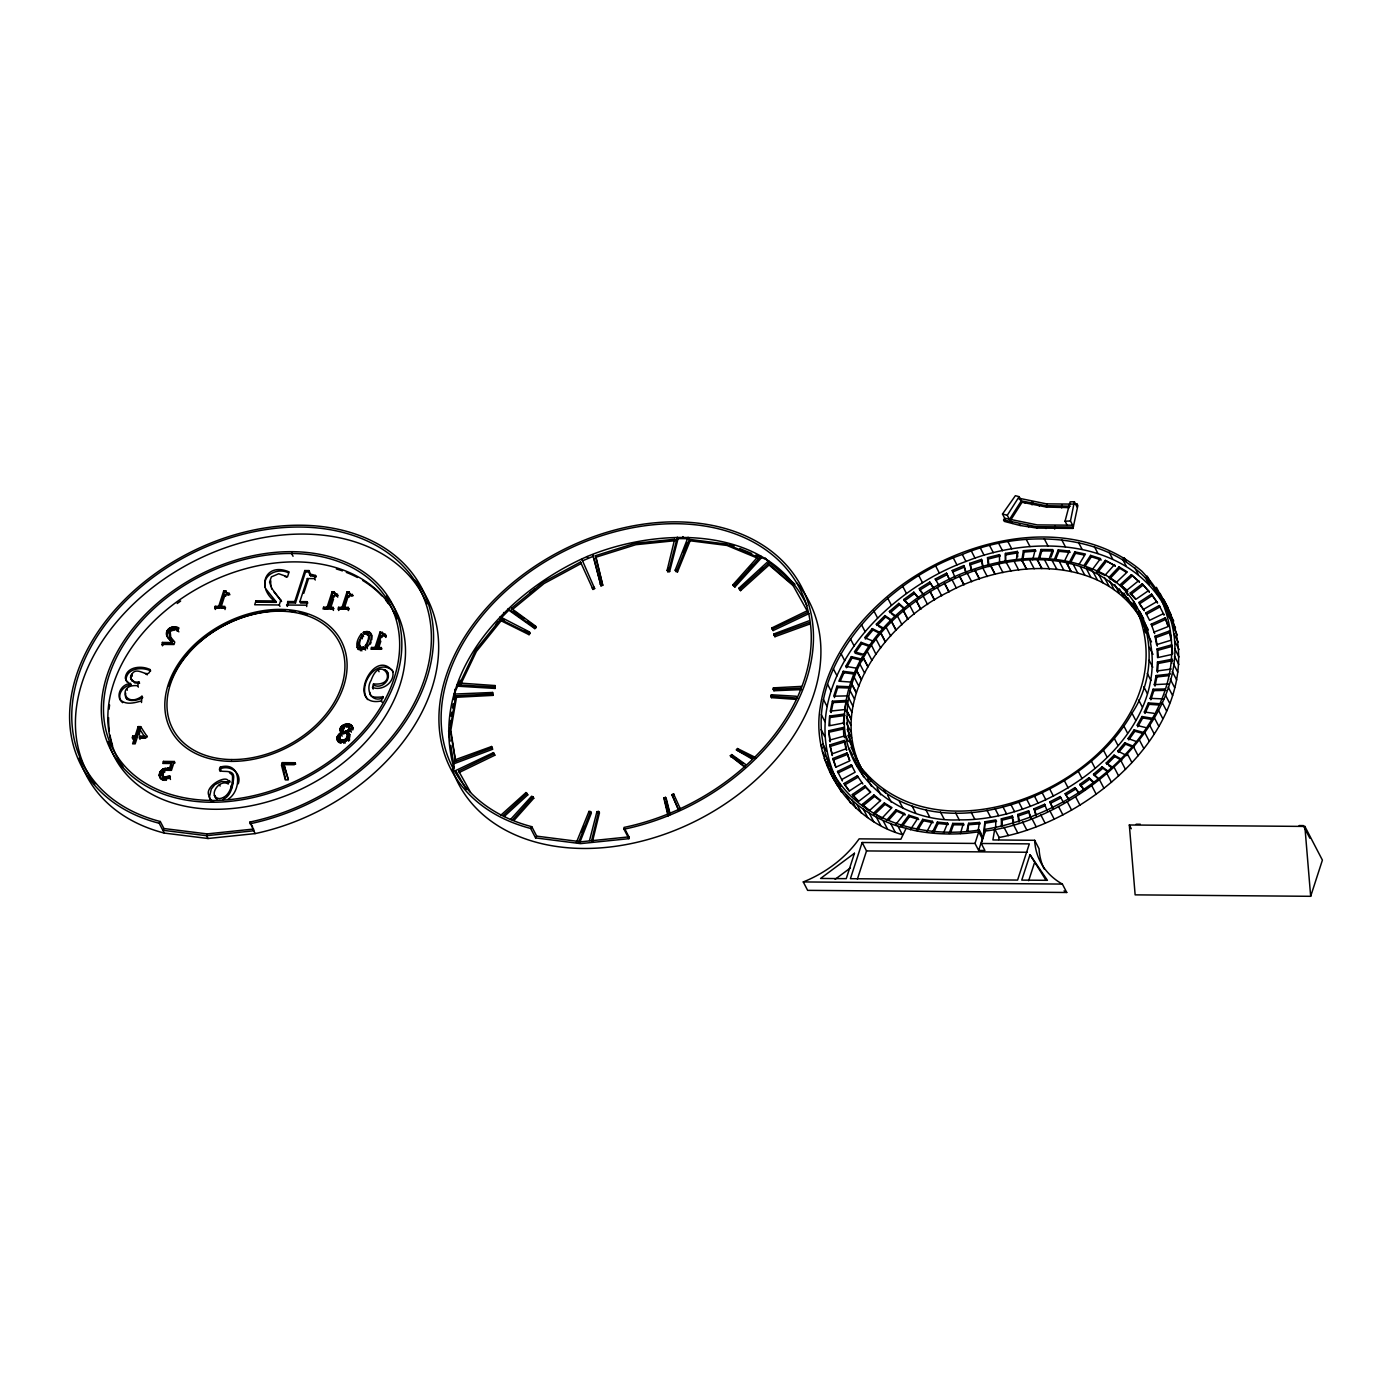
<?xml version="1.0" encoding="UTF-8"?>
<svg xmlns="http://www.w3.org/2000/svg" width="1392" height="1392" viewBox="0 0 1392 1392"><rect width="100%" height="100%" fill="white"/><g stroke="black" fill="none" stroke-linecap="round" stroke-linejoin="round"><path stroke-width="1.5" d="M79.257 757.944A192.009 138.817 -27.5 0 0 164.308 833.077L208.034 838.506L255.067 833.599L249.968 822.028A189.73 137.164 -27.5 0 0 421.08 591.774A189.73 137.164 -27.5 0 0 137.216 590.156A189.73 137.164 -27.5 0 0 160.289 821.506L163.943 828.536L207.147 833.895L253.622 829.04L253.605 830.798L206.555 835.705L162.847 830.276L163.943 828.536M159.21 775.431L160.08 771.707L162.881 768.993L168.676 767.984L170.329 769.463C165.039 767.862 157.696 773.012 160.619 778.685L159.21 775.431C160.063 780.199 166.414 779.242 169.754 778.076C172.939 772.282 162.307 780.721 161.942 774.752L164.882 770.298L171.442 770.35L174.313 761.494L163.421 761.389L162.76 763.425L171.077 763.495L171.808 764.887L170.329 769.463M864.606 773.726C772.351 625.321 1071.179 467.764 1143.876 624.904M858.812 763.46L863.197 771.881C824.325 701.725 886.06 622.154 948.822 591.809C1008.748 559.323 1103.978 553.946 1142.258 621.093M623.981 829.214L624.016 827.422A195.263 141.166 -27.5 0 0 800.835 590.713A195.263 141.166 -27.5 0 0 508.915 588.311A195.263 141.166 -27.5 0 0 531.779 826.674L536.703 836.14L581.125 841.777L628.94 836.888L628.906 838.68L580.516 843.622L535.572 837.914L530.648 828.449A197.594 142.854 -27.5 0 1 507.523 587.233A197.594 142.854 -27.5 0 1 802.923 589.669A197.594 142.854 -27.5 0 1 623.981 829.214L628.906 838.68M840.751 786.202C779.102 692.798 874.663 584.57 962.307 554.451C1034.082 523.949 1141.423 534.876 1170.063 618.605M835.548 777.606C793.875 684.481 883.555 591.2 965.961 561.463C1032.342 534.772 1126.928 538.112 1165.365 607.504M853.661 759.371C919.312 862.1 1082.924 801.809 1131.992 713.174C1164.043 665.759 1150.94 591.409 1094.269 569.763C1051.169 551.128 1001.44 557.113 959.036 574.705C899.684 600.056 843.239 655.18 844.283 723.718C846.667 781.747 903.495 822.898 959.21 819.836C1059.712 821.872 1193.692 720.203 1139.961 611.714M985.292 831.024C1094.791 818.6 1241.473 677.33 1141.858 571.225C1073.389 513.213 968.797 536.512 901.703 585.092C861.77 614.551 827.422 656.972 820.219 707.327C810.91 762.433 848.929 819.627 902.381 834.661L897.997 826.239C869.617 817.104 843.656 798.451 829.823 771.568M998.656 839.567L999.108 837.479C1099.541 819.035 1221.428 708.737 1163.799 599.517M995.593 827.788L995.872 819.923L984.927 821.75L983.5 833.704M1005.198 561.254L1005.459 553.39L1017.413 551.406L1017.674 556.783M1005.929 562.646L1005.459 553.39M226.287 592.766L229.123 593.288L229.854 594.697L227.018 594.158L225.8 590.852L223.747 590.834L218.718 606.338L219.449 607.747L215.917 607.712L215.186 606.32L218.718 606.338M225.8 590.852L227.018 594.158M294.756 601.57L287.709 601.518L288.44 602.91L295.487 602.98L294.756 601.57L304.796 570.546L308.937 570.581L310.607 575.818L316.297 576.862L315.566 575.47L309.215 573.782M308.937 570.581L309.946 575.192M338.256 595.585L335.402 595.063L334.202 591.739L332.131 591.722L327.103 607.225L327.833 608.635L324.319 608.6L323.588 607.208L327.103 607.225M334.202 591.739L335.402 595.063M349.114 591.861L349.984 594.871L353.168 595.706L349.253 593.462L349.114 591.861L347.06 591.844L342.032 607.364L342.763 608.756L339.23 608.739L338.5 607.33L342.032 607.364M385.445 634.421L385.671 637.397L385.445 634.421L380.068 631.968L375.04 647.471L375.77 648.881L372.256 648.846L371.525 647.454L375.04 647.471M382.139 631.985L383.009 634.978L386.176 635.831M843.43 723.04L844.144 714.079L829.667 716.062L828.901 725.858L843.43 723.04L844.161 724.432M829.789 725.302L829.667 716.062M1157.483 662.07L1158.214 663.479L1172.743 660.661L1172.012 659.251L1157.483 662.07L1156.769 671.031L1171.246 669.047M1157.5 672.44L1158.214 663.479M1171.699 663.166L1172.012 659.251M349.148 726.415L350.21 729.704L348.487 731.705L347.756 730.295L349.479 728.294L349.148 726.415C344.694 723.388 339.996 730.034 344.346 733.253L346.869 732.418L349.827 734.68L346.138 731.026L343.615 731.861M238.276 783.8C242.017 773.152 230.794 765.235 221.137 768.436L220.18 771.377M1016.473 559.375L1017.413 551.406M984.457 833.112L984.927 821.75M126.028 679.574C126.811 668.021 142.332 666.629 150.649 670.909L149.918 669.517C141.601 665.237 126.08 666.611 125.297 678.182L126.898 681.906M351.41 725.336L352.942 728.207C350.819 718.22 332.74 728.173 343.424 733.88L346.121 733.01C351.097 736.542 345.338 744.389 340.553 740.788L339.578 736.994L341.51 734.698L340.048 733.253L336.69 737.812L339.056 742.528L337.003 739.674M340.553 740.788L339.578 736.994M359.414 644.757L360.163 647.141L363.799 647.106L365.574 650.012L364.53 648.515C356.596 650.673 359.745 638.563 362.842 635.239L361.415 633.76C358.075 637.936 354.803 644.67 358.37 649.629L357.831 644.026L362.146 635.17L361.415 633.76M365.33 645.749L366.688 647.315C372.308 642.965 374.013 627.548 363.277 632.455L364.373 633.917C371.925 631.637 367.679 642.721 365.33 645.749L367.418 648.724M368.48 634.526L369.263 638.945L366.061 647.158M341.858 732.418L342.589 733.828C336.203 728.486 349.027 721.769 352.663 727.442M213.533 801.531L211.741 800.504A13.85 10.022 -27.5 0 1 208.8 795.319C204.102 785.453 231.176 771.638 228.34 784.009C219.17 778.232 207.182 796.833 219.344 798.625C229.802 797.546 233.247 783.887 232.429 775.17M222.842 799.617C230.794 796.276 232.899 786.236 233.578 778.546C235.544 765.844 214.803 776.04 220.406 767.027C241.93 761.024 241.912 790.9 227.94 799.339M169.337 776.075L170.068 777.484L168.641 777.937L163.49 777.832L162.986 771.638M978.176 830.432L979.481 822.428L968.675 823.298L966.709 831.355M1021.763 560.68L1023.381 550.658L1035.196 549.718L1035.926 551.11L1024.112 552.067L1023.381 550.658M1023.137 558.07L1024.112 552.067M371.751 639.815L372.064 636.405L370.481 632.821M173.687 641.416C164.012 636.509 172.451 623.007 178.872 631.846M170.781 637.362L170.068 630.472M270.761 580.795L270.692 586.189M806.942 605.572C768.697 524.471 658.677 526.559 587.111 556.539C508.028 591.165 428.231 673.658 453.583 766.766L454.331 768.193L450.817 745.277M449.668 724.606L450.382 720.447M451.095 716.288L451.808 712.147M452.522 707.989L453.235 703.83M453.949 699.671L455.462 690.85L460.474 680.34M455.776 695.826L450.086 728.938L455.584 761.32L450.834 730.382L456.524 697.27L455.776 695.826L492.368 693.929L493.116 695.374L456.524 697.27M492.368 693.929L492.611 692.468L453.914 694.086L454.662 695.513M493.116 695.374L492.611 692.468M801.879 689.579L773.935 690.745L773.186 689.318L773.43 687.857L801.409 686.395M773.935 690.745L773.43 687.857M177.985 630.437L178.942 628.001C172.625 623.807 162.22 630.854 168.067 637.954M177.584 628.679C172.678 626.87 165.77 630.663 167.353 636.457M339.822 739.378C343.476 742.736 350.21 736.42 346.121 733.01M833.112 702.577L831.094 712.53L830.363 711.121L832.381 701.185L846.614 700.454L847.345 701.846L833.112 702.577L832.381 701.185M845.501 710.947L844.77 709.555L846.614 700.454M1072.919 528.403L1072.658 525.202L1037.266 524.906L1004.693 518.242L1003.58 519.982L1004.311 521.391L1020.145 525.497L1037.092 528.09L1072.919 528.403L1073.389 526.611L1070.465 520.991L1074.363 501.729L1070.135 501.886L1065.054 521.182L1067.246 525.393M1073.389 526.611L1077.878 505.54L1077.147 504.13L1046.523 503.869L1018.874 498.214L1019.605 499.624M1156.143 675.555L1156.874 676.964L1155.029 686.065L1154.299 684.655L1156.143 675.555L1170.55 673.989M347.756 730.295L349.462 731.618L350.645 730.783L351.932 726.032M337.734 741.083L338.326 736.716L340.779 734.663L342.241 736.09M130.622 678.513L134.676 682.88L139.6 683.298L138.869 681.889C133.789 683.368 127.542 678.426 132.17 673.798C137.477 665.272 149.57 680.392 149.918 669.517M131.735 680.914L130.865 676.025M125.715 693.233C122.966 703.273 137.738 701.029 142.697 697.636L141.967 696.244C124.323 709.067 116.893 683.489 137.617 685.734L138.347 687.126M591.635 840.472L598.682 811.449L596.924 811.64L589.529 840.49M592.383 841.899L599.43 812.893L598.682 811.449M669.622 571.59L668.873 570.146L677.33 537.173L678.078 538.6L669.622 571.59L667.864 571.764L667.116 570.337L674.65 539.243L635.048 543.28L595.324 555.756L602.753 585.319L600.996 585.858L592.714 554.782L593.444 556.208L582.639 560.785L581.891 559.358L594.645 588.555L593.009 589.442L592.261 587.998L593.914 587.111L594.645 588.555M667.864 571.764L668.873 567.623M1032.742 559.793L1035.196 549.718M967.927 830.746L968.675 823.298M960.445 833.582L963.316 823.49L952.754 823.403L949.083 833.495M1038.171 559.601L1041.042 549.492L1052.578 549.596L1053.309 551.006L1051.099 557.061M1039.476 558.975L1041.773 550.901L1041.042 549.492M120.251 699.654C117.763 692.677 124.166 685.525 131.092 685.003L126.167 680.514M131.092 685.003L130.465 683.281M137.617 685.734L138.869 681.889M141.497 702.525L141.967 696.244M163.108 643.852L162.464 645.818L162.377 642.443L172.138 642.53L172.869 643.922L163.108 643.852L162.377 642.443M132.762 736.055L133.493 737.447L135.859 737.464L135.128 736.072L132.762 736.055L132.153 737.899L134.519 737.917L135.25 739.326L133.98 743.258M132.884 739.291L133.493 737.447M134.519 737.917L132.605 743.833L135.163 743.85L139.861 729.356L145.116 737.551L140.54 737.516L139.809 736.107L144.385 736.142L145.116 737.551M135.128 736.072L138.173 726.624L140.644 726.641L147.378 736.977M135.859 737.464L138.904 728.033L138.173 726.624M139.426 734.384L139.861 729.356M139.809 736.107L139.2 737.951L145.864 738.004L146.647 735.585M139.931 739.361L140.54 737.516M215.917 607.712L215.36 609.47L215.186 606.32M219.449 607.747L224.477 592.244L223.747 590.834M225.608 607.799L222.007 607.765L221.276 606.355L225.017 594.836L228.619 594.854L229.123 593.288M169.598 768.071L171.077 763.495M225.034 609.557L224.878 606.39L221.276 606.355M255.989 600.805L256.72 602.214L276.242 602.371L275.512 600.961L255.989 600.805L254.701 604.754L279.235 604.963L279.966 606.373M292.181 551.667L291.589 553.477L293.051 556.278M279.235 604.963L280.801 600.126L273.893 591.757M207.147 833.895L206.555 835.705L208.034 838.506M288.44 602.91L287.291 606.425L287.709 601.518M295.487 602.98L305.527 571.955L304.796 570.546M299.872 601.605L307.075 601.675L307.806 603.067L300.602 603.014L299.872 601.605L307.354 578.55L314.557 578.602L315.288 580.012M303.717 593.41L308.084 579.942L307.354 578.55M306.675 606.581L307.075 601.675M314.557 578.602L315.566 575.47M323.588 607.208L323.014 608.965L332.705 609.035L333.436 610.444M327.833 608.635L332.862 593.131L332.131 591.722M334.01 608.687L330.409 608.652L329.678 607.26L333.401 595.724L337.003 595.759L337.734 597.151M330.409 608.652L333.523 599.047M282.315 762.625L281.48 765.2L285.325 779.903L288.179 779.92L284.003 764.66L294.269 764.747L294.93 762.729L282.315 762.625L285.517 779.207M332.705 609.035L333.28 607.277L329.678 607.26M337.003 595.759L337.525 594.175L334.672 593.653M339.23 608.739L338.656 610.479L338.5 607.33M342.763 608.756L347.774 593.253L347.06 591.844M344.59 607.382L348.191 607.399L348.348 610.566L348.922 608.809L345.32 608.774L344.59 607.382L348.331 595.846L351.932 595.88L352.437 594.297M371.525 647.454L370.951 649.194L380.642 649.281L381.199 647.524L377.597 647.489L381.338 635.97L384.94 635.987M375.77 648.881L380.799 633.377L380.068 631.968M378.955 646.984L380.816 641.207M373.508 683.924L373.126 688.779L373.508 683.924C401 686.534 380.938 652.013 371.107 680.357C365.974 688.1 369.976 701.916 381.06 698.54C388.333 694.678 371.403 700.106 370.098 694.364M382.174 702.351L381.443 700.942L382.887 696.539M850.79 686.743L836.94 686.204L833.704 696.191L847.815 695.878M834.434 697.601L837.671 687.613L836.94 686.204M981.256 843.482L984.91 850.495L978.646 850.442L974.992 843.43L862.135 842.508L850.408 878.7L1017.587 880.075L1029.314 843.883L981.256 843.482L985.901 829.162C1087.117 812.858 1207.56 711.834 1161.728 600.474M857.402 879.065L866.52 850.93L862.135 842.508M1076.555 505.94L1077.147 504.13M974.992 843.43L979.342 830.015C925.001 838.645 859.16 822.707 831.894 770.594M978.646 850.442L982.996 837.027L979.342 830.015M1029.993 854.705L1021.763 880.109L1047.428 880.318L1029.993 854.705L1046.001 880.196M1028.671 880.701L1034.378 863.11M1153.098 689.231L1153.829 690.623L1150.853 699.776L1150.14 698.366L1153.098 689.231L1165.208 688.97M1310.672 896.309L1322.4 860.117L1304.861 826.43L1129.33 824.986L1135.141 894.865L1310.672 896.309L1304.861 826.43M1048.889 559.688L1052.578 549.596M950.545 832.886L953.485 824.812L952.754 823.403M370.359 644.113L371.142 641.99M734.941 586.972L734.193 585.545L760.867 556.156L761.615 557.6L734.941 586.972L732.801 584.953L757.631 557.078L726.172 544.028L689.388 539.365L690.136 540.792L677.539 571.834L675.92 571.642L675.172 570.198L688.083 537.26L688.831 538.687L678.078 538.6M683.507 552.259L687.3 542.567M578.48 842.595L590.626 811.588L589.007 811.379L576.41 842.421M579.977 842.09L591.374 813.015L590.626 811.588M677.539 571.834L676.79 570.407L689.388 539.365M581.873 832.207L584.24 826.396M943.48 833.199L947.569 823.124L937.373 822.08L932.379 832.346M1054.162 559.967L1058.251 549.91L1069.369 551.041L1070.1 552.45L1058.981 551.302L1058.251 549.91M1055.71 559.358L1058.981 551.302M338.326 741.136C343.111 744.25 352.698 739.135 349.096 733.271M982.404 838.854L978.75 831.842L966.779 833.321A187.85 135.807 -27.5 0 1 914.022 830.415L906.105 828.344L900.885 839.202L859.125 838.854A96.57 69.809 -27.5 0 1 803.271 881.936L807.638 890.358L1066.759 892.481L1062.374 884.077A96.57 69.809 -27.5 0 1 1034.656 840.298L992.914 839.95L994.723 829.058L999.108 837.479M854.688 672.841L843.274 671.292L838.854 681.21L850.582 682.045M840.472 680.636L844.004 672.701L843.274 671.292M1148.383 702.925L1149.113 704.335L1145.059 713.417L1144.328 712.008L1148.383 702.925L1160.11 703.76M500.389 619.336L501.12 620.78L476.395 651.473L460.648 684.499L459.917 683.072L475.646 650.047L500.389 619.336L528.299 633.238L529.047 634.682L530.143 633.325L529.395 631.898L500.111 616.795L504.513 620.119M494.386 687.022L456.941 684.777L457.69 686.204L495.134 688.448L495.082 685.56L459.917 683.072M495.134 688.448L495.082 685.56M796.294 699.41L771.464 697.653L770.716 696.226L771.412 694.765L796.381 696.261M771.464 697.653L771.412 694.765M1064.375 561.324L1069.369 551.041M933.945 832.051L938.104 823.49L937.373 822.08M362.303 638.806L362.181 636.214M927.002 831.529L932.396 821.315L922.687 819.331L916.51 829.388M1068.517 563.795L1074.815 551.876L1085.429 554.033L1079.252 564.091M1070.152 563.482L1075.546 553.268L1074.815 551.876M851.347 656.624L852.078 658.016L846.51 667.777L845.779 666.368L851.347 656.624L861.874 659.147M1153.272 718.429L1142.032 716.515L1136.951 725.441L1145.372 727.477M1137.682 726.85L1142.762 717.924L1142.032 716.515M917.241 830.798L923.418 820.741L922.687 819.331M164.308 833.077L159.193 823.264L160.289 821.506M530.648 828.449L531.779 826.674M535.572 837.914L536.703 836.14M1070.431 506.166L1045.827 505.679L1021.31 500.876L1009.461 519.494L1007.269 515.284L1019.118 496.666L1015.377 495.691L1002.501 514.031L1005.424 519.651M1010.192 520.886L1022.041 502.268L1019.118 496.666M910.333 829.736L917.972 818.113L908.837 815.207L900.363 826.552M1084.037 565.343L1090.58 555.373L1100.55 558.557L1092.076 569.902L1086.595 568.162M1084.768 566.735L1091.311 556.783L1090.58 555.373M870.887 645.888L861.039 642.338L854.392 651.804L864.71 654.675M861.039 642.338L861.77 643.73L855.123 653.213L861.317 654.936M1134.149 729.86L1134.88 731.252L1128.79 739.918L1128.059 738.526L1134.149 729.86L1144.45 732.731M902.312 826.343L909.568 816.599L908.837 815.207M895.561 824.725L904.452 813.52L896.013 809.726L886.339 820.567M1106.083 561.794L1097.209 572.982L1096.478 571.59L1105.352 560.384L1115.305 565.935L1105.352 560.384M495.587 624.782L498.214 621.493M500.859 618.222L508.846 610.201L534.824 628.627L536.233 627.461L535.485 626.035L511.334 608.356L543.367 582.082L580.499 562.02L581.247 563.464L544.098 583.509L512.082 609.783L511.334 608.356M528.299 633.238L529.395 631.898M751.784 758.866L736.403 749.888L737.499 748.531L756.117 757.805M881.31 633.116L872.262 628.61L864.623 637.693L874.211 641.555M865.354 639.085L872.993 630.002L872.262 628.61M1124.788 742.771L1125.519 744.181L1118.524 752.498L1117.793 751.088L1124.788 742.771L1134.376 746.651M512.308 820.045L532.997 796.816L531.605 796.241L510.551 819.436M514.431 819.94L533.745 798.26L532.997 796.816M733.549 586.397L741.814 577.106M748.722 569.363L752.863 564.717M1114.574 564.543L1104.917 575.383L1096.478 571.59M888.461 820.427L896.744 811.136L896.013 809.726M1108.937 577.489L1118.977 566.857L1127.346 571.921L1116.61 582.134L1108.937 577.489L1115.792 582.622M1109.668 578.898L1119.707 568.249L1118.977 566.857M884.894 615.577L885.625 616.969L877.064 625.582L876.334 624.173L884.894 615.577L891.419 619.927M1114.07 755.143L1114.801 756.552L1106.953 764.417L1106.222 763.007L1114.07 755.143L1121.082 759.005M873.567 813.189L884.32 802.958L891.976 807.604L881.936 818.252L873.567 813.189L874.298 814.581L885.051 804.367L884.32 802.958M740.561 590.643L739.831 589.216L768.314 563.569L769.063 564.995L740.561 590.643L738.769 588.311L768.662 560.889L769.411 562.333M759.962 570.981L763.112 568.093M503.434 815.12L527.029 793.475L525.967 792.57L500.65 815.364M504.165 816.547L527.777 794.902L527.029 793.475M1126.389 590.434L1120.229 584.675L1131.313 574.687L1139.474 582.03L1131.313 574.687M1120.96 586.067L1132.044 576.097M898.797 603.38L899.528 604.789L890.132 612.811L889.401 611.419L898.797 603.38L904.539 608.426M1098.549 779.346L1093.503 774.178L1102.116 766.818L1108.38 771.412M1094.234 775.57L1102.847 768.227L1107.545 771.673M530.004 592.853L534.876 588.851M508.846 610.201L508.097 608.774L534.076 627.183L535.485 626.035M744.859 767.288L730.313 755.752L731.722 754.586L745.573 764.417M731.061 757.178L732.47 756.03L731.722 754.586M862.187 804.472L873.898 794.989L880.701 800.435L869.617 810.422L862.187 804.472L868.852 810.631M1120.229 584.675L1127.015 590.121L1138.743 580.638M862.918 805.881L874.628 796.398L880.057 800.748M1135.315 599.065L1130.2 593.027L1142.206 583.805L1149.34 591.965L1142.206 583.805M1130.93 594.419L1142.936 585.214M835.113 879.309L850.373 867.964M908.506 604.876L903.686 599.534L913.813 592.174L918.703 597.847M904.417 600.944L914.544 593.584L913.813 592.174M1084.177 790.082L1079.774 784.427L1089.031 777.693L1094.495 782.948M1080.505 785.836L1089.762 779.102L1093.868 783.035M852.322 794.536L864.867 785.906L870.731 792.083L858.725 801.287L852.322 794.536L858.168 801.357M1148.609 590.573L1136.063 599.204L1130.2 593.027M853.052 795.946L865.598 787.315L869.983 791.944M862.17 782.635L849.381 790.969L844.074 783.487L857.315 775.796L862.901 784.044M1151.532 594.123L1138.743 602.475L1144.328 610.723L1139.474 603.867L1152.263 595.532L1151.532 594.123L1157.587 603.014L1152.263 595.532M933.754 588.311L929.769 582.065L919.033 588.677L923.627 594.541M929.769 582.065L930.5 583.474L919.764 590.086L923.209 594.471M1068.882 799.774L1065.158 793.684L1074.989 787.628L1079.583 793.492M1065.889 795.093L1075.72 789.038L1079.165 793.44M1143.598 609.313L1156.856 601.622M844.074 783.487L844.805 784.897L858.046 777.188L857.315 775.796M841.69 779.572L855.14 772.212L851.33 764.765L837.532 771.446L842.421 780.982M1145.773 612.898L1159.223 605.537L1159.954 606.929L1146.503 614.307L1145.773 612.898L1149.583 620.345L1163.381 613.663L1164.112 615.073L1159.223 605.537M678.757 810.527L671.884 794.675L673.537 793.788L674.267 795.215L672.632 796.102L678.652 809.97M371.786 635.17L369.158 633.116L364.008 633.847L363.277 632.455M947.239 574.565L935.998 580.36L935.267 578.95L946.508 573.156L949.518 579.629M1052.891 808.578L1049.846 801.827L1060.13 796.537L1063.801 802.94M1052.857 808.3L1050.577 803.236L1060.861 797.929L1060.13 796.537M493.429 752.637L494.821 755.247L459.377 772.421L458.629 770.994L494.073 753.803L493.429 752.637L455.689 770.524L466.268 789.473M808.978 613.594L773.117 630.576L771.725 627.983L807.169 610.792L807.917 612.219L792.309 584.135L768.314 563.569M808.23 612.149L772.369 629.149L771.725 627.983M1154.664 633.569L1151.219 624.208L1165.174 617.874L1168.271 626.243M1165.904 619.283L1151.95 625.6L1151.219 624.208M954.947 577.384L952.215 570.494L963.821 565.57L966.1 572.356M964.552 566.979L952.946 571.903L952.215 570.494M1036.066 815.956L1033.995 808.787L1044.609 804.28L1045.34 805.69L1034.726 810.179L1036.274 815.555M846.997 752.95L849.694 760.902L835.757 767.236L832.781 758.536L846.997 752.95L849.746 760.31M1153.933 632.159L1168.132 626.574L1165.174 617.874M832.781 758.536L833.512 759.928L847.728 754.342M809.657 624.068L774.944 636.701L774.196 635.274L773.987 633.899L808.996 620.815M491.602 746.512L491.811 747.887L452.922 762.416L453.67 763.843L492.542 749.314L492.333 747.939L491.602 746.512L454.836 759.893M774.196 635.274L808.926 622.642M831.616 754.064L845.918 748.844L844.318 740.457L829.876 744.894L832.346 755.456L829.876 744.894M1169.315 631.046L1171.037 640.216L1156.595 644.653L1155.012 636.266L1169.315 631.046L1170.046 632.455L1155.743 637.658L1157.326 646.045M971.442 570.65L969.685 563.36L981.534 559.375L983.083 566.422M969.685 563.36L970.415 564.752L982.265 560.785M1018.84 821.976L1017.761 814.459L1028.618 810.805L1029.349 812.215L1018.492 815.851L1019.292 821.506M595.324 555.756L596.072 557.183L635.796 544.707L675.398 540.67L674.65 539.243M600.248 584.431L602.005 583.892M668.09 815.99L663.793 797.894L665.55 797.355L666.298 798.782L670.318 814.598M666.298 798.782L664.541 799.339L663.793 797.894M830.606 746.303L845.048 741.866L846.649 750.253L845.918 748.844M829.319 740.213L843.813 736.177L843.378 727.459L828.832 730.696L830.05 741.623L828.832 730.696M1171.594 644.896L1172.081 654.414L1157.552 657.65L1157.1 648.933L1171.594 644.896L1172.708 653.909M1158.179 657.302L1157.831 650.325L1172.325 646.288M140.766 701.116C134.415 702.908 125.767 705.239 120.478 699.88M987.502 557.635L999.473 554.625L1000.204 556.034L988.233 559.045L987.502 557.635L988.25 565.256M1001.405 826.587L1001.353 818.792L1012.297 816.043L1013.028 817.452L1002.083 820.201L1002.118 826.048M130.361 683.611C121.191 683.803 114.596 696.505 122.67 702.682M829.562 732.088L844.109 728.869L844.283 732.349M1006.19 554.799L1018.144 552.798M985.658 823.159L996.602 821.332M381.443 700.942C344.851 708.354 374.17 644.774 393.257 672.058M830.398 717.472L844.874 715.471M830.363 711.121L844.77 709.555M1156.874 676.964L1169.228 675.607M667.116 570.337L668.873 570.146M599.43 812.893L597.673 813.067L596.924 811.64M969.406 824.69L980.212 823.838L979.481 822.428M357.065 647.28L361.154 649.472L364.843 648.62L363.799 647.106M1154.299 684.655L1168.532 683.924M773.186 689.318L801.131 688.153M1022.041 502.268L1046.558 507.088L1069.265 507.628M1065.054 521.182L1070.465 520.991M1003.58 519.982L1036.361 526.681L1072.188 526.994M1153.829 690.623L1165.939 690.362M1041.773 550.901L1053.309 551.006M305.527 571.955L309.668 571.99M224.477 592.244L226.531 592.261M332.862 593.131L334.933 593.149M347.774 593.253L349.844 593.27M286.561 605.015L305.944 605.189M214.629 608.06L224.303 608.147M337.943 609.087L347.617 609.157M380.799 633.377L382.87 633.395M161.733 644.426L174 644.513L174.783 642.112L171.32 637.919M138.904 728.033L141.375 728.051L140.644 726.641M283.046 764.017L295.661 764.121L294.93 762.729M1136.15 824.221L1140.326 824.255M1299.136 825.56L1303.33 825.595L1309.889 838.228M953.485 824.812L964.047 824.899L963.316 823.49M866.52 850.93L1027.174 852.252M803.271 881.936L1062.374 884.077M1150.14 698.366L1163.99 698.906M837.671 687.613L849.538 688.066M1149.113 704.335L1158.892 705.013M770.716 696.226L797.616 698.123M938.104 823.49L948.3 824.516L947.569 823.124M367.07 634.874L369.211 635.918M690.136 540.792L726.92 545.455L758.379 558.523M675.172 570.198L676.79 570.407M1144.328 712.008L1153.829 713.296M844.004 672.701L855.419 674.233M350.314 728.642L347.722 727.111L346.225 724.066M374.239 685.334C382.904 689.371 392.735 677.8 386.315 670.526M845.779 666.368L857.002 668.264M1142.762 717.924L1152.124 719.507M1075.546 553.268L1084.037 555.008M923.418 820.741L933.127 822.724L932.396 821.315M852.078 658.016L862.605 660.556M1002.501 514.031L1007.269 515.284M897.997 826.239L906.105 828.344M1134.88 731.252L1143.128 733.549M162.307 779.938L163.525 780.286L162.794 778.894M387.046 671.936L384.018 669.482M177.306 629.967L178.037 631.359L175.114 629.08M1091.311 556.783L1101.281 559.967M909.568 816.599L918.703 819.505M288.457 572.825C278.417 567.449 261.87 574.461 265.228 587.424M1128.059 738.526L1135.942 741.362M861.77 643.73L869.652 646.567M128.708 683.698L131.196 684.69M1125.519 744.181L1133.192 747.278M730.034 544.481L733.984 546.116M739.9 548.587L751.75 553.494M755.682 555.13L766.035 559.427L794.989 584.257M732.801 584.953L734.193 585.545M532.353 797.686L533.745 798.26M896.744 811.136L905.183 814.929L904.452 813.52M501.12 620.78L529.047 634.682M754.986 758.309L738.247 749.975L737.499 748.531M1117.793 751.088L1126.841 755.595M872.993 630.002L880.231 633.621M524.645 630.489L530.143 633.325M736.403 749.888L752.881 758.379M145.447 673.832L147.361 674.824M284.734 576.288L286.578 577.245M372.395 687.37C382.469 691.667 395.815 681.662 392.527 670.648M876.334 624.173L883.346 628.036M878.804 626.539L882.319 628.471M1114.801 756.552L1121.813 760.397M229.489 772.734L232.307 774.926M1119.707 568.249L1126.406 572.321M885.051 804.367L891.176 808.091M214.281 795.476L217.326 799.513M1106.222 763.007L1112.747 767.357M885.625 616.969L892.15 621.319M1108.589 765.513L1111.86 767.671M1137.89 612.671C1193.362 751.454 953.694 880.562 861.874 768.541M734.193 757.248L742.858 763.39M889.401 611.419L895.665 615.995M891.698 613.959L894.83 616.256M730.313 755.752L744.111 765.861M513.805 611.053L524.158 618.622M527.603 621.145L536.233 627.461M769.063 564.995L793.04 585.562M738.769 588.311L739.831 589.216M527.777 794.902L525.967 792.57M1093.503 774.178L1099.245 779.207M899.528 604.789L903.826 608.565M903.686 599.534L909.15 604.789M392.266 670.3C376.258 657.511 356.996 685.717 367.61 699.567M362.146 635.17L363.573 636.649L362.842 635.239M342.554 730.243L344.346 733.253M275.512 600.961L265.907 589.025M276.242 602.371C255.536 588.364 264.619 561.585 289.118 571.903L287.518 576.81L278.696 573.748L271.37 576.88L269.561 582.134L272.084 589.234M172.138 642.53L168.328 638.023M172.869 643.922L167.336 636.544M1079.774 784.427L1084.664 790.099M914.544 593.584L918.215 597.829M1133.366 603.536L1137.281 608.287L1133.627 601.274M1156.909 591.008L1159.501 594.175M844.805 784.897L849.05 790.882M271.353 587.842L281.532 601.535L280.801 600.126M1065.158 793.684L1069.16 799.93M930.5 583.474L933.493 588.155M1161.711 597.255L1168.184 607.921M1138.343 610.027L1143.615 618.727M834.295 780.129L832.155 775.135M935.267 578.95L938.956 585.371M772.456 629.41L773.117 630.576M494.16 754.064L494.821 755.247M458.629 770.994L470.531 792.326M1160.058 593.357L1164.443 601.779M1166.513 605.99L1170.898 614.411M1156.421 587.337L1160.806 595.759M1169.332 612.619L1173.717 621.041M1171.124 619.492L1175.509 627.914M1154.438 588.468L1158.092 595.48M1167.209 613.437L1169.941 618.692M1147.182 576.114L1149.931 581.299M1172.969 626.539L1177.354 634.961M1145.425 577.506L1149.061 584.518M1173.821 633.725L1178.206 642.147M1174.691 641.103L1179.076 649.525M1134.776 567.727L1138.43 574.757M1174.57 648.533L1178.954 656.954M1124.249 557.74L1126.006 561.115M1174.465 656.154L1178.85 664.576M1122.613 559.253L1126.267 566.266M1173.386 663.74L1177.771 672.162M1155.012 636.266L1155.743 637.658M1172.29 671.518L1176.675 679.94M1109.076 552.154L1112.73 559.166M1144.711 622.955L1148.365 629.967M1127.015 590.121L1127.746 591.513M1157.1 648.933L1157.831 650.325M1134.793 607.608L1139.178 616.03M1140.257 618.292L1143.772 625.043M1131.644 602.405L1136.116 610.966M1142.588 623.755L1145.268 628.975M1125.797 591.757L1127.624 595.271M1147.843 634.874L1151.497 641.886M1127.816 597.794L1132.201 606.199M1170.254 679.192L1174.639 687.613M1144.154 629.723L1145.912 633.082M1123.918 593.027L1128.407 601.588M1074.363 501.729L1077.286 507.332M1119.412 588.92L1123.796 597.342M1149.34 647.35L1152.994 654.379M1114.801 584.675L1119.325 593.218M1168.184 687.039L1172.569 695.461M1094.321 546.517L1097.975 553.529M1109.668 581.108L1114.035 589.529M1149.148 660.26L1152.802 667.273M1104.378 577.436L1108.919 585.945M1165.226 694.695L1169.611 703.117M1098.671 574.444L1103.056 582.865M1061.661 504.704L1062.392 506.096M1060.965 506.514L1061.696 507.906M1147.286 673.432L1150.94 680.462M1162.198 702.542L1166.583 710.964M1078.487 542.41L1082.141 549.422M1092.79 571.364L1097.348 579.855M1086.56 568.997L1090.945 577.419M1158.353 710.111L1162.738 718.533M1143.789 686.743L1147.426 693.755M1080.157 566.544L1084.733 575.035M1046.523 503.869L1047.254 505.279M1045.827 505.679L1046.558 507.088M1054.701 525.863L1055.432 527.255M1061.765 539.852L1065.419 546.882M1154.42 717.872L1158.805 726.293M1054.005 527.655L1054.736 529.064M1073.476 564.821L1077.86 573.243M1038.571 504.583L1039.302 505.975M1138.656 700.037L1142.31 707.066M1066.794 563.081L1071.179 571.503M1066.603 563.047L1070.987 571.468M1149.705 725.267L1154.09 733.688M1032.185 501.677L1032.916 503.086M1045.288 527.185L1046.018 528.595M1031.315 503.469L1032.046 504.878M1059.538 561.968L1063.923 570.389M1044.331 538.913L1047.985 545.925M1024.442 501.694L1025.173 503.086M1144.903 732.836L1149.287 741.257M1036.361 526.681L1037.092 528.09M1131.992 713.174L1135.646 720.203M1052.282 560.872L1056.876 569.311M1027.975 525.428L1028.705 526.82M1139.387 739.97L1143.772 748.391M1044.922 560.489L1049.307 568.893M1019.414 524.088L1020.145 525.497M1037.579 560.071L1041.964 568.493M1123.849 726.015L1127.503 733.027M1037.353 560.071L1041.738 568.493M1026.356 539.574L1030.01 546.586M1133.749 747.278L1138.134 755.699M1011.497 522.052L1012.228 523.444M1029.784 560.35L1034.169 568.771M1127.503 754.081L1131.887 762.503M1022.215 560.628L1026.6 569.05M1021.989 560.645L1026.374 569.067M1114.296 738.404L1117.95 745.433M1008.069 541.836L1011.723 548.848M1121.117 761.059L1125.502 769.48M1014.281 561.602L1018.666 570.024M998.864 543.75L1002.518 550.762M1114.192 767.444L1118.576 775.866M1006.346 562.594L1010.957 570.964M1103.473 750.218L1107.127 757.231M989.66 545.664L993.314 552.676M998.586 564.212L1002.971 572.634M1107.11 774.004L1111.495 782.426M1102.116 766.818L1102.847 768.227M1129.33 824.986L1131.278 828.727M990.826 565.813L995.21 574.235M990.599 565.865L994.984 574.287M980.49 548.344L984.144 555.356M1091.467 761.32L1095.121 768.349M1099.593 779.92L1103.978 788.324M982.874 568.145L987.259 576.566M971.338 551.023L974.992 558.053M1089.031 777.693L1089.762 779.102M1091.902 785.975L1096.287 794.397M975.131 570.389L979.516 578.811M974.905 570.476L979.289 578.898M1078.435 771.603L1082.089 778.615M962.307 554.451L965.961 561.463M967.301 573.365L971.686 581.786M1074.989 787.628L1075.72 789.038M953.276 557.861L956.93 564.891M1075.651 796.85L1080.035 805.272M959.697 576.236L964.082 584.657M959.471 576.323L963.856 584.744M1064.497 780.929L1068.151 787.942M952.058 579.82L956.443 588.224M1067.194 801.618L1071.579 810.04M935.72 566.092L939.374 573.121M944.646 583.283L949.031 591.704M944.437 583.387L948.822 591.809M1049.829 789.212L1053.483 796.224M1058.529 806.507L1062.914 814.929M1049.846 801.827L1050.577 803.236M937.303 587.424L941.688 595.846M1042.19 792.779L1045.844 799.808M1049.759 810.596L1054.144 819.018M930.169 591.443L934.554 599.865M929.978 591.565L934.363 599.987M1034.569 796.363L1038.223 803.375M918.824 575.644L922.478 582.656M1040.764 814.825L1045.148 823.246M923.209 596.107L927.594 604.528M1033.995 808.787L1034.726 810.179M1026.739 799.321L1030.393 806.351M1031.733 818.235L1036.118 826.657M916.441 600.631L920.825 609.052M916.249 600.77L920.634 609.191M1018.909 802.297L1022.563 809.309M902.764 586.397L906.418 593.41M1034.656 840.298L1039.041 848.72A96.57 69.809 -27.5 0 0 1044.104 868.886M909.916 605.764L914.3 614.185M1022.476 821.732L1026.861 830.154M1017.761 814.459L1018.492 815.851M1010.94 804.628L1014.594 811.64M903.582 610.757L907.967 619.162M903.408 610.897L907.775 619.318M1013.324 824.412L1017.709 832.834M1002.988 806.96L1006.642 813.972M897.579 616.308L901.964 624.73M887.748 598.229L891.402 605.242M1001.353 818.792L1002.083 820.201M995.002 808.613L998.656 815.625M1003.928 827.161L1008.313 835.583M891.733 621.685L896.117 630.106M891.576 621.859L895.961 630.28M987.015 810.283L990.669 817.295M886.321 627.601L890.706 636.022M873.932 611.018L877.586 618.031M881.049 633.325L885.434 641.747M880.91 633.499L885.295 641.921M971.146 812.232L974.8 819.262M876.281 639.52L880.666 647.941M861.457 624.625L865.111 631.637M871.636 645.54L875.899 654.136M955.556 812.806L959.21 819.836M867.564 651.961L871.949 660.382M863.597 658.19L867.982 666.611M863.492 658.381L867.877 666.803M850.46 638.911L854.114 645.923M940.418 811.988L944.072 819.001M860.256 664.767L864.641 673.189M857.002 671.135L861.387 679.557M856.915 671.327L861.3 679.748M925.906 809.779L929.56 816.791M854.444 677.8L858.829 686.204M841.064 653.683L844.718 660.713M851.956 684.255L856.324 692.677M851.887 684.446L856.271 692.868M912.16 806.212L915.814 813.224M850.199 690.902L854.584 699.323M848.476 697.375L852.826 705.988M833.373 668.821L837.027 675.833M899.354 801.322L902.99 808.334M847.554 703.969L851.939 712.373M846.632 710.372L851.017 718.777M846.632 710.546L850.999 718.968M765.287 558.001L766.035 559.427M887.591 795.163L891.245 802.175M846.545 716.81L850.93 725.232M883.955 789.96L885.712 793.336M827.492 684.151L831.146 691.163M846.44 723.092L850.825 731.687M847.189 729.321L851.556 737.743M877.047 787.785L880.701 794.815M847.885 735.394L852.304 743.989M843.378 727.459L844.109 728.869M869.704 778.041L871.462 781.417M869.582 777.919L871.34 781.277M849.451 741.362L853.835 749.783M865.789 773.291L868.417 778.337M845.762 736.194L848.494 741.466M867.808 779.311L871.462 786.323M850.964 747.156L855.419 755.734M890.619 823.42L895.004 831.824M853.348 752.776L857.733 761.198M855.645 758.24L860.117 766.818M843.813 736.177L844.544 737.586M873.898 794.989L874.628 796.398M848.894 748.13L852.548 755.143M823.438 699.48L827.092 706.492M859.978 769.793L863.632 776.823M844.318 740.457L845.048 741.866M883.05 820.532L887.435 828.936M864.867 785.906L865.598 787.315M851.33 764.765L852.061 766.157L838.262 772.838L837.532 771.446M876.299 816.965L880.684 825.386M821.297 714.653L824.951 721.682M869.356 813.328L873.741 821.75M773.987 633.899L774.944 636.701M863.301 809.083L867.686 817.504M821.089 729.53L824.743 736.542M857.072 804.733L861.457 813.154M822.794 743.902L826.448 750.914M851.747 799.843L856.132 808.265M820.636 744.529L822.394 747.904M846.301 794.832L850.686 803.254M826.413 757.648L830.067 764.66M839.185 782.617L841.012 786.115M822.481 751.576L825.108 756.639M824.29 758.449L828.727 767.027L827.318 761.72M837.184 783.731L841.568 792.152M827.074 765.095L831.459 773.517L829.423 768.645M833.547 777.728L837.932 786.149M682.898 536.599L683.646 538.025M587.111 556.539L587.859 557.966M671.884 794.675L672.632 796.102M534.076 627.183L534.824 628.627M624.991 829.319L628.94 836.888M503.591 612.48L504.339 613.907M589.007 811.379L589.756 812.806M491.811 747.887L492.542 749.314M454.714 689.423L455.462 690.85M383.722 634.282L384.453 635.692M382.087 633.169L383.339 635.291M381.338 635.97L382.069 637.362M381.199 647.524L381.93 648.933L378.328 648.898L377.597 647.489M350.697 594.158L351.428 595.567M349.079 593.044L350.314 595.184M369.611 632.125L370.342 633.534M368.428 631.724L369.158 633.116M348.331 595.846L349.061 597.255M366.966 631.568L367.697 632.977M368.01 633.952L369.437 636.718M367.314 633.604L368.045 634.996M368.723 636.318L369.454 637.71M387.08 671.431L388.298 673.972M365.383 631.69L366.113 633.099M385.288 669.883L386.019 671.292M363.938 632.107L364.669 633.499M348.191 607.399L348.922 608.809M366.026 644.722L366.757 646.132M378.346 670.318L379.076 671.727M335.785 594.036L336.516 595.445M362.86 647.471L363.59 648.863M334.15 592.922L335.072 594.749M361.781 647.576L362.512 648.985M360.806 647.454L361.537 648.863M333.401 595.724L334.132 597.133M359.432 645.731L360.824 648.498M361.154 649.472L361.885 650.882M359.693 649.333L360.424 650.743M382.609 696.539L383.339 697.931M309.877 574.409L310.607 575.818M350.697 724.762L351.428 726.172M352.246 727.651L352.976 729.06M349.81 724.345L350.54 725.754M352.054 728.59L352.785 729.982M348.748 724.101L349.479 725.493M347.53 724.014L348.261 725.406M348.261 725.893L348.992 727.285M349.479 728.294L350.21 729.704M350.645 730.783L351.376 732.175M349.096 729.077L349.827 730.487M348.539 729.739L349.27 731.148M344.99 724.292L345.721 725.702M345.512 725.893L346.243 727.285M343.859 724.675L344.59 726.067M347.913 732.453L348.644 733.845M344.259 726.467L344.05 728.729L343.319 727.32M346.138 731.026L346.869 732.418M342.797 725.197L343.528 726.607M349.392 737.951L349.479 740.318L348.748 738.926M346.869 733.723L348.052 735.985M345.338 731.322L346.069 732.731M347.426 735.585L348.157 736.994M341.858 725.858L342.589 727.25M342.745 728.381L343.476 729.791M347.217 736.716L347.948 738.125M341.11 726.589L341.84 727.999M342.519 729.373L343.25 730.783M347.93 739.813L348.661 741.205M346.486 738.143L347.217 739.535M340.535 727.424L341.266 728.834M345.947 738.752L346.678 740.144M340.135 728.329L340.866 729.739M339.961 729.495L340.692 730.887M345.286 739.274L346.016 740.683M340.796 731.653L341.527 733.045M340.17 730.626L340.901 732.035M344.572 739.726L345.303 741.118M343.824 740.039L344.555 741.431M340.048 733.253L340.779 734.663M344.52 741.64L345.251 743.05M343.041 740.213L343.772 741.623M343.145 741.919L343.876 743.311M342.241 740.283L342.971 741.675M338.639 734.176L339.37 735.585M340.796 740.039L341.527 741.449M339.404 738.352L340.118 739.744M337.595 735.324L338.326 736.716M340.396 741.901L341.127 743.293M336.916 736.751L337.647 738.16M339.283 741.605L340.013 743.015M336.69 737.812L337.421 739.222M336.725 738.787L337.456 740.196M337.56 740.474L338.291 741.866M227.401 593.149L228.131 594.558M225.765 592.035L226.687 593.862M225.017 594.836L225.748 596.228M284.003 764.66L288.388 779.416M175.496 627.009L176.227 628.418M176.384 629.48L177.115 630.889M174.174 626.905L174.905 628.314M172.834 626.974L173.565 628.384M173.722 628.906L174.452 630.315M171.599 627.218L172.33 628.61M172.33 629.08L173.06 630.472M170.45 627.601L171.181 629.01M171.077 629.584L171.808 630.994M169.406 628.157L170.137 629.549M168.502 628.836L169.232 630.245M169.389 631.742L170.12 633.134M167.736 629.654L168.467 631.046M169.163 633.099L169.894 634.508M167.144 630.559L167.875 631.968M166.709 631.603L167.44 632.995M232.412 782.165L233.143 783.574M229.454 780.547L230.185 781.956L221.45 781.469L214.838 784.67L211.271 789.055L209.531 796.729A13.85 10.022 -27.5 0 0 211.045 800.487M231.35 785.453L232.081 786.845M249.968 822.028L252.718 827.283M231.107 786.428L231.838 787.837M220.406 767.027L221.137 768.436M219.397 784.653L220.127 786.062M223.503 797.616L224.234 799.025M215.586 797.477L216.317 798.869M132.17 673.798L132.136 676.234L131.405 674.824M130.57 677.365L131.3 678.757M174.313 761.494L175.044 762.886L164.134 762.799L163.421 761.389M168.676 767.984L169.406 769.393M126.62 688.762L127.351 690.171M167.823 767.949L168.554 769.358M165.178 768.158L165.909 769.55M169.754 778.076L170.485 779.485M164.047 768.471L164.778 769.88M167.91 776.527L168.641 777.937M126.394 698.071L127.124 699.48M164.134 770.663L164.865 772.073M162.881 768.993L163.612 770.402M163.508 771.098L164.239 772.508M166.344 776.893L167.075 778.302M161.768 769.706L162.499 771.116M162.551 772.299L163.282 773.708M164.848 777.014L165.578 778.424M165.665 778.963L166.396 780.355M160.846 770.594L161.576 772.003M162.203 773.134L162.934 774.544M163.351 776.753L164.082 778.163M161.942 774.752L162.673 776.144M162.76 776.423L163.49 777.832M164.239 779.015L164.969 780.425M160.08 771.707L160.811 773.117M162.307 775.936L163.038 777.345M159.488 773.117L160.219 774.526M159.21 774.335L159.941 775.727M160.602 777.989L161.333 779.398M580.499 562.02L593.009 589.442M673.537 793.788L680.253 808.63M946.508 573.156L949.553 579.907M215.516 797.999L214.838 795.511M853.348 757.022L857.315 766.383M1044.609 804.28L1047.341 811.171M833.512 759.928L835.896 766.888M963.821 565.57L965.891 572.738M665.55 797.355L669.569 813.172M593.949 558.192L600.996 585.858M970.415 564.752L971.72 570.233M1029.784 814.042L1030.654 817.678M1028.618 810.805L1030.358 818.113M665.011 801.34L668.351 815.416M596.072 557.183L602.753 585.319M1170.376 634.282L1171.42 639.781M369.663 692.137L370.028 694.103M448.589 730.835L450.173 741.153M981.534 559.375L982.613 566.892M988.233 559.045L988.981 566.648M1013.219 819.349L1013.585 823.159M1012.297 816.043L1013.045 823.664M999.473 554.625L999.543 562.42M796.92 582.97A197.594 142.854 -27.5 0 1 703.256 817.104A197.594 142.854 -27.5 0 1 452.191 769.115M159.193 823.264A192.009 138.817 -27.5 0 1 135.842 589.112A192.009 138.817 -27.5 0 1 423.133 590.747A192.009 138.817 -27.5 0 1 249.951 823.786M94.813 784.27A189.73 137.164 -27.5 0 1 187.903 564.439A189.73 137.164 -27.5 0 1 427.066 603.971M386.245 596.211A158.566 114.631 -27.5 0 1 308.676 785.384A158.566 114.631 -27.5 0 1 108.419 741.779M122.983 766.818A156.269 112.978 -27.5 0 1 200.9 586.693A156.269 112.978 -27.5 0 1 397.19 618.744M168.919 686.065A96.187 69.53 -27.5 0 1 257.764 613.176M259.904 612.758A96.187 69.53 -27.5 0 1 285.447 610.897M289.536 611.192A96.187 69.53 -27.5 0 1 295.539 611.958M299.437 612.671A96.187 69.53 -27.5 0 1 307.214 614.707M415.094 580.203A192.009 138.817 -27.5 0 1 255.067 833.599M112.543 745.503A156.269 112.978 -27.5 0 1 109.985 735.098M109.324 730.8A156.269 112.978 -27.5 0 1 108.593 717.611M109.081 709.224A156.269 112.978 -27.5 0 1 109.585 704.961M177.184 603.519A156.269 112.978 -27.5 0 1 180.647 601.031M336.342 568.945A156.269 112.978 -27.5 0 1 342.38 570.894M346.295 572.373A156.269 112.978 -27.5 0 1 357.466 577.489M362.633 580.429A156.269 112.978 -27.5 0 1 381.86 595.828M385.81 600.3A156.269 112.978 -27.5 0 1 388.42 603.623M393.118 610.688A156.269 112.978 -27.5 0 1 396.146 616.308M1066.759 892.481A96.57 69.809 -27.5 0 1 1064.062 890.863M854.462 853.261L846.232 878.665L820.567 878.456L854.462 853.261M211.567 800.435A156.269 112.978 -27.5 0 0 395.067 616.238A156.269 112.978 -27.5 0 0 148.091 614.203A156.269 112.978 -27.5 0 0 211.567 800.435M231.907 759.562A93.89 67.877 -27.5 0 0 342.171 648.898A93.89 67.877 -27.5 0 0 193.784 647.663A93.89 67.877 -27.5 0 0 231.907 759.562M210.975 802.244A158.566 114.631 -27.5 0 0 397.172 615.334A158.566 114.631 -27.5 0 0 146.578 613.28A158.566 114.631 -27.5 0 0 210.975 802.244M231.333 761.372A96.187 69.53 -27.5 0 0 344.276 647.993A96.187 69.53 -27.5 0 0 192.27 646.758A96.187 69.53 -27.5 0 0 231.333 761.372"/></g></svg>
